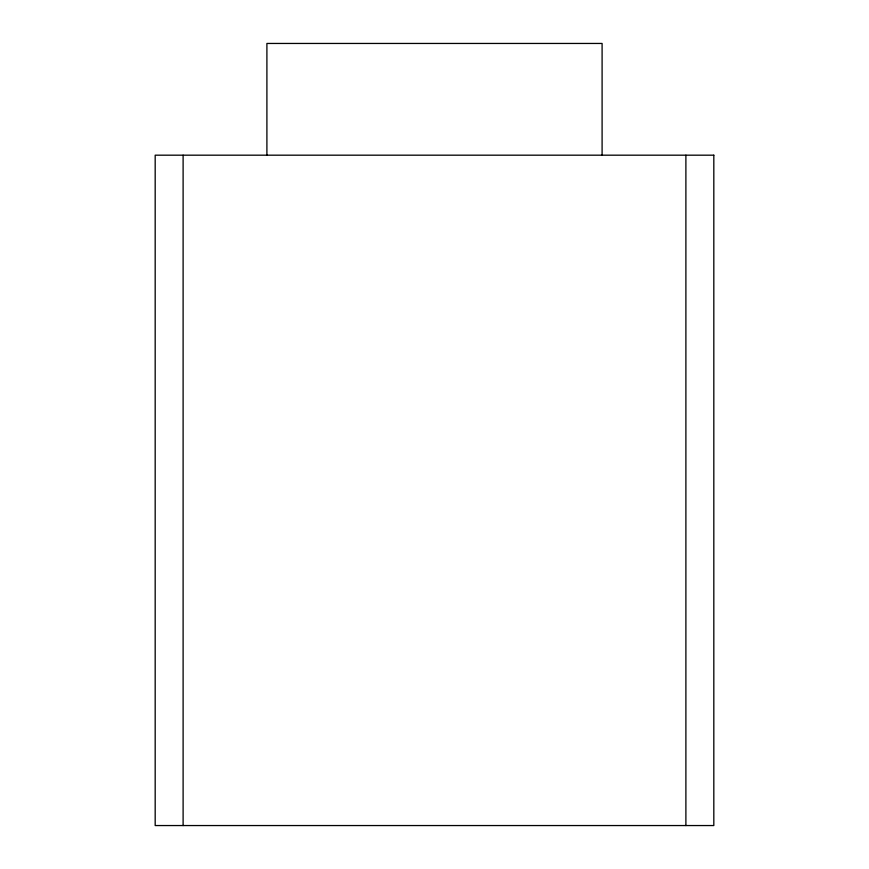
<?xml version="1.0" encoding="UTF-8"?>
<svg xmlns="http://www.w3.org/2000/svg" width="869" height="869" viewBox="0 0 869 869"><rect width="100%" height="100%" fill="white"/><g stroke="black" fill="none" stroke-linecap="round" stroke-linejoin="round"><path stroke-width="1.3" d="M685.891 155.182L685.891 825.55M602.098 155.182L602.098 43.45L266.902 43.45L266.902 155.182M183.109 155.182L183.109 825.55M713.818 155.182L155.182 155.182L155.182 825.55L713.818 825.55L713.818 155.182"/></g></svg>
